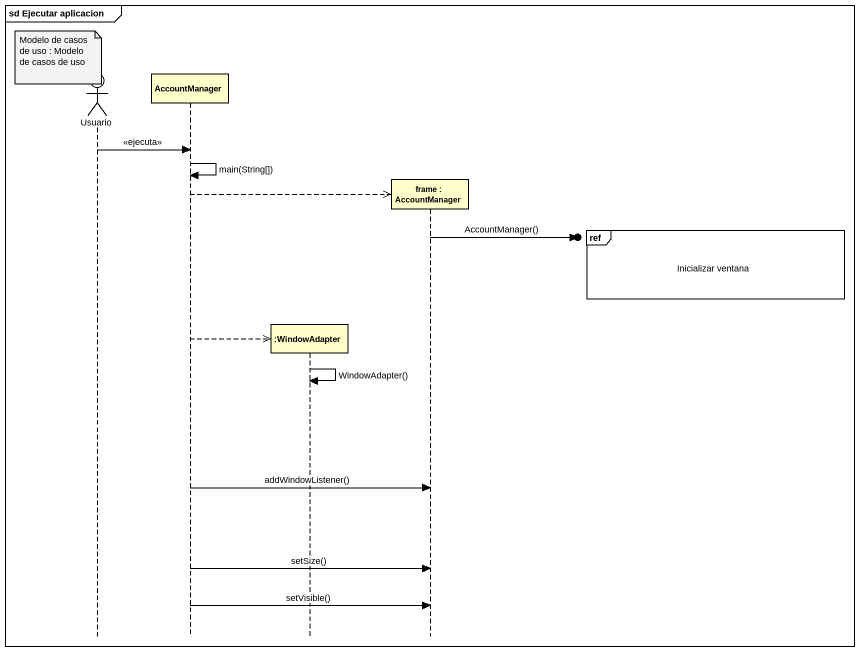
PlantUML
@startuml
mainframe sd Ejecutar aplicacion
hide footbox
actor Usuario
participant AccountManager
participant ":WindowAdapter" as WindowAdapter
participant "frame : AccountManager" as frame_

note over Usuario : Modelo de casos de uso : Modelo de casos de uso
Usuario -> AccountManager : <<ejecuta>>
AccountManager -> AccountManager : main(String[])
AccountManager -->> frame_ **
ref over frame_ : Inicializar ventana
frame_ ->o] : AccountManager()
AccountManager -->> WindowAdapter **
WindowAdapter -> WindowAdapter : WindowAdapter()
AccountManager -> frame_ : addWindowListener()
AccountManager -> frame_ : setSize()
AccountManager -> frame_ : setVisible()
@enduml
